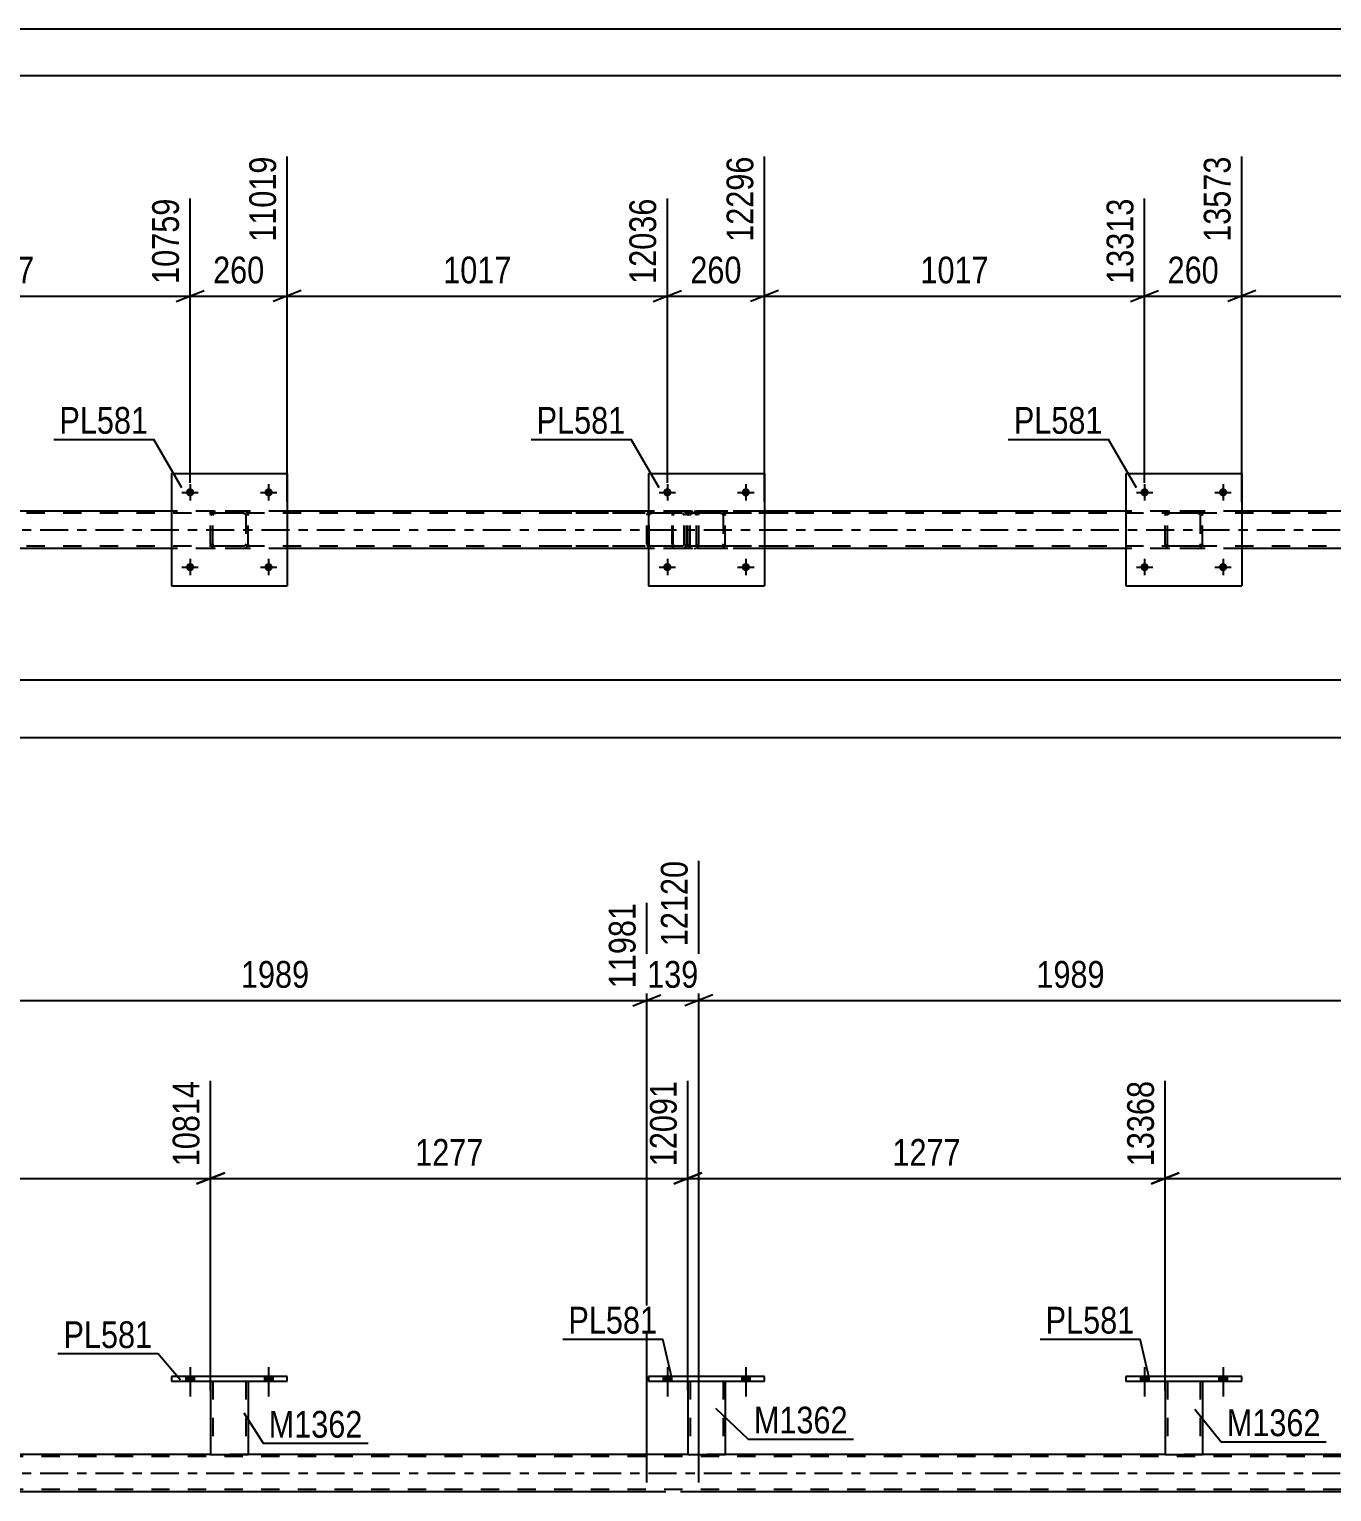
# Model space of a CAD drawing. Header units: millimetres. Extents: x 0 to 841, y 0 to 594.
# Drawn here: x 486.1 to 625.5, y 437.5 to 594 of the extents above; entities that cross this region are included whole.
import ezdxf

# ---------------------------------------------------------------- set-up
doc = ezdxf.new("R2010")
doc.units = ezdxf.units.MM
doc.linetypes.add('DXK_LINE_DOT2', pattern=[3.9198, 1.9599, -1.9599])
doc.linetypes.add('DXK_LINE_DOT3', pattern=[5.9187, 2.979, -0.9799, 0.9799, -0.9799])
doc.styles.add('Arial Narrow', font='ARIALN.TTF', dxfattribs={"height": 0.2})

# ---------------------------------------------------------------- blocks, each defined once
blk = doc.blocks.new('Unknown-283133975-1133')
at = {"color": 5, "linetype": 'Continuous'}
for p, q in [((841, 594), (0, 594)), ((836, 589), (5, 589))]:
    blk.add_line(p, q, dxfattribs=at)
blk = doc.blocks.new('Bolt-283133975-1537 - 1373')
at = {"linetype": 'Continuous'}
for points in [[(605.93, 544.44, -1), (605.05, 544.44, -1)], [(614.33, 544.44, -1), (613.45, 544.44, -1)]]:
    blk.add_hatch(color=1, dxfattribs=at).paths.add_polyline_path(points)
at = {"color": 1, "linetype": 'Continuous'}
for p, q in [((605.49, 545.32), (605.49, 543.56)), ((613.89, 545.32), (613.89, 543.56)), ((604.61, 544.44), (606.37, 544.44)), ((613.01, 544.44), (614.77, 544.44))]:
    blk.add_line(p, q, dxfattribs=at)
blk = doc.blocks.new('Part-283133975-1420 - 1373')
at = {"color": 7, "linetype": 'DXK_LINE_DOT2'}
for p, q in [((555.96, 542.44), (540.97, 542.44)), ((555.96, 542.2), (540.97, 542.2)), ((552.25, 542.13), (552.21, 541.96)), ((552.21, 538.92), (552.21, 541.96)), ((552.25, 542.14), (552.25, 542.13)), ((552.46, 541.96), (552.48, 542.05)), ((552.46, 538.92), (552.46, 541.96)), ((552.48, 542.05), (552.54, 542.13)), ((552.72, 542.44), (552.52, 542.4)), ((552.54, 542.13), (552.62, 542.18)), ((552.62, 542.18), (552.72, 542.2)), ((556.15, 542.4), (555.96, 542.44)), ((555.96, 542.2), (556.05, 542.18)), ((556.05, 542.18), (556.14, 542.13)), ((556.14, 542.13), (556.19, 542.05)), ((556.19, 542.05), (556.21, 541.96)), ((556.21, 538.92), (556.21, 541.96)), ((556.43, 542.13), (556.43, 542.14)), ((556.47, 541.96), (556.43, 542.13)), ((556.47, 538.92), (556.47, 541.96)), ((555.96, 538.68), (540.97, 538.68)), ((555.96, 538.44), (540.97, 538.44)), ((552.21, 538.92), (552.25, 538.73)), ((552.48, 538.82), (552.46, 538.92)), ((552.54, 538.75), (552.48, 538.82)), ((552.52, 538.47), (552.72, 538.44)), ((552.62, 538.69), (552.54, 538.75)), ((552.72, 538.68), (552.62, 538.69)), ((556.05, 538.69), (555.96, 538.68)), ((555.96, 538.44), (556.15, 538.47)), ((556.14, 538.75), (556.05, 538.69)), ((556.19, 538.82), (556.14, 538.75)), ((556.21, 538.92), (556.19, 538.82)), ((556.43, 538.73), (556.47, 538.92))]:
    blk.add_line(p, q, dxfattribs=at)
for centre, start, end in [((552.7, 541.94), 110.7583, 155.68), ((555.97, 541.94), 24.32, 69.2417), ((552.7, 538.94), 204.32, 249.2417), ((555.97, 538.94), 290.7583, 335.68)]:
    blk.add_arc(centre, 0.496, start, end, dxfattribs=at)
blk = doc.blocks.new('Part-283133975-1506 - 1373')
at = {"color": 2, "linetype": 'Continuous'}
for p, q in [((501.33, 546.44), (501.33, 534.44)), ((501.33, 546.44), (513.73, 546.44)), ((513.73, 546.44), (513.73, 534.44)), ((501.33, 534.44), (513.73, 534.44))]:
    blk.add_line(p, q, dxfattribs=at)
blk = doc.blocks.new('Part-283133975-1507 - 1373')
at = {"color": 7, "linetype": 'DXK_LINE_DOT2'}
for p, q in [((556.61, 541.96), (556.65, 542.14)), ((556.65, 542.14), (556.61, 541.96)), ((556.61, 538.92), (556.61, 541.96)), ((556.85, 541.96), (556.87, 542.05)), ((556.85, 538.92), (556.85, 541.96)), ((556.87, 542.05), (556.92, 542.12)), ((556.91, 542.4), (557.09, 542.44)), ((557.09, 542.44), (556.91, 542.4)), ((556.92, 542.12), (557, 542.18)), ((557, 542.18), (557.09, 542.2)), ((560.13, 542.44), (557.09, 542.44)), ((560.13, 542.2), (557.09, 542.2)), ((560.13, 542.44), (560.32, 542.4)), ((560.32, 542.4), (560.13, 542.44)), ((560.13, 542.2), (560.22, 542.18)), ((560.22, 542.18), (560.3, 542.12)), ((560.3, 542.12), (560.35, 542.05)), ((560.35, 542.05), (560.37, 541.96)), ((560.37, 541.96), (560.37, 538.92)), ((560.58, 542.14), (560.61, 541.96)), ((560.61, 541.96), (560.58, 542.14)), ((560.61, 538.92), (560.61, 541.96)), ((556.65, 538.73), (556.61, 538.92)), ((556.61, 538.92), (556.65, 538.73)), ((556.87, 538.82), (556.85, 538.92)), ((556.92, 538.75), (556.87, 538.82)), ((557.09, 538.44), (556.91, 538.47)), ((556.91, 538.47), (557.09, 538.44)), ((557, 538.69), (556.92, 538.75)), ((557.09, 538.68), (557, 538.69)), ((560.13, 538.68), (557.09, 538.68)), ((560.13, 538.44), (557.09, 538.44)), ((560.22, 538.69), (560.13, 538.68)), ((560.32, 538.47), (560.13, 538.44)), ((560.13, 538.44), (560.32, 538.47)), ((560.3, 538.75), (560.22, 538.69)), ((560.35, 538.82), (560.3, 538.75)), ((560.37, 538.92), (560.35, 538.82)), ((560.61, 538.92), (560.58, 538.73)), ((560.58, 538.73), (560.61, 538.92))]:
    blk.add_line(p, q, dxfattribs=at)
at = {"color": 7, "linetype": 'DXK_LINE_DOT3'}
blk.add_line((558.61, 540.44), (558.61, 540.44), dxfattribs=at)
at = {"color": 7, "linetype": 'DXK_LINE_DOT2'}
for centre, start, end in [((557.09, 541.96), 112.5, 157.5), ((557.09, 541.96), 112.5, 157.5), ((560.13, 541.96), 22.5, 67.5), ((560.13, 541.96), 22.5, 67.5), ((557.09, 538.92), 202.5, 247.5), ((557.09, 538.92), 202.5, 247.5), ((560.13, 538.92), 292.5, 337.5), ((560.13, 538.92), 292.5, 337.5)]:
    blk.add_arc(centre, 0.48, start, end, dxfattribs=at)
blk = doc.blocks.new('Part-283133975-1518 - 1373')
at = {"color": 2, "linetype": 'Continuous'}
for p, q in [((603.49, 546.44), (603.49, 534.44)), ((603.49, 546.44), (615.89, 546.44)), ((615.89, 546.44), (615.89, 534.44)), ((603.49, 534.44), (615.89, 534.44))]:
    blk.add_line(p, q, dxfattribs=at)
blk = doc.blocks.new('Part-283133975-1591 - 1373')
at = {"color": 7, "linetype": 'DXK_LINE_DOT2'}
for p, q in [((734.73, 542.2), (72.99, 542.2)), ((513.73, 542.44), (501.33, 542.44)), ((564.81, 542.44), (552.41, 542.44)), ((615.89, 542.44), (603.49, 542.44)), ((734.73, 538.68), (72.99, 538.68)), ((513.73, 538.44), (501.33, 538.44)), ((564.81, 538.44), (552.41, 538.44)), ((615.89, 538.44), (603.49, 538.44))]:
    blk.add_line(p, q, dxfattribs=at)
at = {"color": 2, "linetype": 'Continuous'}
for p, q in [((501.33, 542.44), (462.65, 542.44)), ((552.41, 542.44), (513.73, 542.44)), ((603.49, 542.44), (564.81, 542.44)), ((654.57, 542.44), (615.89, 542.44)), ((501.33, 538.44), (462.65, 538.44)), ((552.41, 538.44), (513.73, 538.44)), ((603.49, 538.44), (564.81, 538.44)), ((654.57, 538.44), (615.89, 538.44))]:
    blk.add_line(p, q, dxfattribs=at)
at = {"color": 7, "linetype": 'DXK_LINE_DOT3'}
blk.add_line((72.99, 540.44), (734.73, 540.44), dxfattribs=at)
blk = doc.blocks.new('Bolt-283133975-1541 - 1373')
at = {"linetype": 'Continuous'}
for points in [[(503.77, 544.44, -1), (502.89, 544.44, -1)], [(512.17, 544.44, -1), (511.29, 544.44, -1)]]:
    blk.add_hatch(color=1, dxfattribs=at).paths.add_polyline_path(points)
at = {"color": 1, "linetype": 'Continuous'}
for p, q in [((503.33, 545.32), (503.33, 543.56)), ((511.73, 545.32), (511.73, 543.56)), ((502.45, 544.44), (504.21, 544.44)), ((510.85, 544.44), (512.61, 544.44))]:
    blk.add_line(p, q, dxfattribs=at)
blk = doc.blocks.new('Part-283133975-1501 - 1373')
at = {"color": 7, "linetype": 'DXK_LINE_DOT2'}
for p, q in [((505.53, 541.96), (505.57, 542.14)), ((505.57, 542.14), (505.53, 541.96)), ((505.53, 538.92), (505.53, 541.96)), ((505.77, 541.96), (505.79, 542.05)), ((505.77, 538.92), (505.77, 541.96)), ((505.79, 542.05), (505.84, 542.13)), ((505.83, 542.4), (506.01, 542.44)), ((506.01, 542.44), (505.83, 542.4)), ((505.84, 542.13), (505.92, 542.18)), ((505.92, 542.18), (506.01, 542.2)), ((509.05, 542.44), (506.01, 542.44)), ((509.05, 542.2), (506.01, 542.2)), ((509.05, 542.44), (509.24, 542.4)), ((509.24, 542.4), (509.05, 542.44)), ((509.05, 542.2), (509.14, 542.18)), ((509.14, 542.18), (509.22, 542.13)), ((509.22, 542.13), (509.27, 542.05)), ((509.27, 542.05), (509.29, 541.96)), ((509.29, 541.96), (509.29, 538.92)), ((509.5, 542.14), (509.53, 541.96)), ((509.53, 541.96), (509.5, 542.14)), ((509.53, 538.92), (509.53, 541.96)), ((505.57, 538.73), (505.53, 538.92)), ((505.53, 538.92), (505.57, 538.73)), ((505.79, 538.82), (505.77, 538.92)), ((505.84, 538.75), (505.79, 538.82)), ((506.01, 538.44), (505.83, 538.47)), ((505.83, 538.47), (506.01, 538.44)), ((505.92, 538.69), (505.84, 538.75)), ((506.01, 538.68), (505.92, 538.69)), ((509.05, 538.68), (506.01, 538.68)), ((509.05, 538.44), (506.01, 538.44)), ((509.14, 538.69), (509.05, 538.68)), ((509.24, 538.47), (509.05, 538.44)), ((509.05, 538.44), (509.24, 538.47)), ((509.22, 538.75), (509.14, 538.69)), ((509.27, 538.82), (509.22, 538.75)), ((509.29, 538.92), (509.27, 538.82)), ((509.53, 538.92), (509.5, 538.73)), ((509.5, 538.73), (509.53, 538.92))]:
    blk.add_line(p, q, dxfattribs=at)
at = {"color": 7, "linetype": 'DXK_LINE_DOT3'}
blk.add_line((507.53, 540.44), (507.53, 540.44), dxfattribs=at)
at = {"color": 7, "linetype": 'DXK_LINE_DOT2'}
for centre, start, end in [((506.01, 541.96), 112.5, 157.5), ((506.01, 541.96), 112.5, 157.5), ((509.05, 541.96), 22.5, 67.5), ((509.05, 541.96), 22.5, 67.5), ((506.01, 538.92), 202.5, 247.5), ((506.01, 538.92), 202.5, 247.5), ((509.05, 538.92), 292.5, 337.5), ((509.05, 538.92), 292.5, 337.5)]:
    blk.add_arc(centre, 0.48, start, end, dxfattribs=at)
blk = doc.blocks.new('Part-283133975-1512 - 1373')
at = {"color": 2, "linetype": 'Continuous'}
for p, q in [((552.41, 546.44), (552.41, 534.44)), ((552.41, 546.44), (564.81, 546.44)), ((564.81, 546.44), (564.81, 534.44)), ((552.41, 534.44), (564.81, 534.44))]:
    blk.add_line(p, q, dxfattribs=at)
blk = doc.blocks.new('Part-283133975-1513 - 1373')
at = {"color": 7, "linetype": 'DXK_LINE_DOT2'}
for p, q in [((607.69, 541.96), (607.73, 542.14)), ((607.73, 542.14), (607.69, 541.96)), ((607.69, 538.92), (607.69, 541.96)), ((607.93, 541.96), (607.95, 542.05)), ((607.93, 538.92), (607.93, 541.96)), ((607.95, 542.05), (608, 542.12)), ((607.99, 542.4), (608.17, 542.44)), ((608.17, 542.44), (607.99, 542.4)), ((608, 542.12), (608.08, 542.18)), ((608.08, 542.18), (608.17, 542.2)), ((611.21, 542.44), (608.17, 542.44)), ((611.21, 542.2), (608.17, 542.2)), ((611.21, 542.44), (611.4, 542.4)), ((611.4, 542.4), (611.21, 542.44)), ((611.21, 542.2), (611.3, 542.18)), ((611.3, 542.18), (611.38, 542.12)), ((611.38, 542.12), (611.43, 542.05)), ((611.43, 542.05), (611.45, 541.96)), ((611.45, 541.96), (611.45, 538.92)), ((611.66, 542.14), (611.69, 541.96)), ((611.69, 541.96), (611.66, 542.14)), ((611.69, 538.92), (611.69, 541.96)), ((607.73, 538.73), (607.69, 538.92)), ((607.69, 538.92), (607.73, 538.73)), ((607.95, 538.82), (607.93, 538.92)), ((608, 538.75), (607.95, 538.82)), ((608.17, 538.44), (607.99, 538.47)), ((607.99, 538.47), (608.17, 538.44)), ((608.08, 538.69), (608, 538.75)), ((608.17, 538.68), (608.08, 538.69)), ((611.21, 538.68), (608.17, 538.68)), ((611.21, 538.44), (608.17, 538.44)), ((611.3, 538.69), (611.21, 538.68)), ((611.4, 538.47), (611.21, 538.44)), ((611.21, 538.44), (611.4, 538.47)), ((611.38, 538.75), (611.3, 538.69)), ((611.43, 538.82), (611.38, 538.75)), ((611.45, 538.92), (611.43, 538.82)), ((611.69, 538.92), (611.66, 538.73)), ((611.66, 538.73), (611.69, 538.92))]:
    blk.add_line(p, q, dxfattribs=at)
at = {"color": 7, "linetype": 'DXK_LINE_DOT3'}
blk.add_line((609.69, 540.44), (609.69, 540.44), dxfattribs=at)
at = {"color": 7, "linetype": 'DXK_LINE_DOT2'}
for centre, start, end in [((608.17, 541.96), 112.5, 157.5), ((608.17, 541.96), 112.5, 157.5), ((611.21, 541.96), 22.5, 67.5), ((611.21, 541.96), 22.5, 67.5), ((608.17, 538.92), 202.5, 247.5), ((608.17, 538.92), 202.5, 247.5), ((611.21, 538.92), 292.5, 337.5), ((611.21, 538.92), 292.5, 337.5)]:
    blk.add_arc(centre, 0.48, start, end, dxfattribs=at)
blk = doc.blocks.new('Bolt-283133975-1538 - 1373')
at = {"linetype": 'Continuous'}
for points in [[(605.93, 536.44, -1), (605.05, 536.44, -1)], [(614.33, 536.44, -1), (613.45, 536.44, -1)]]:
    blk.add_hatch(color=1, dxfattribs=at).paths.add_polyline_path(points)
at = {"color": 1, "linetype": 'Continuous'}
for p, q in [((605.49, 537.32), (605.49, 535.56)), ((613.89, 537.32), (613.89, 535.56)), ((604.61, 536.44), (606.37, 536.44)), ((613.01, 536.44), (614.77, 536.44))]:
    blk.add_line(p, q, dxfattribs=at)
blk = doc.blocks.new('Bolt-283133975-1539 - 1373')
at = {"linetype": 'Continuous'}
for points in [[(554.85, 544.44, -1), (553.97, 544.44, -1)], [(563.25, 544.44, -1), (562.37, 544.44, -1)]]:
    blk.add_hatch(color=1, dxfattribs=at).paths.add_polyline_path(points)
at = {"color": 1, "linetype": 'Continuous'}
for p, q in [((554.41, 545.32), (554.41, 543.56)), ((562.81, 545.32), (562.81, 543.56)), ((553.53, 544.44), (555.29, 544.44)), ((561.93, 544.44), (563.69, 544.44))]:
    blk.add_line(p, q, dxfattribs=at)
blk = doc.blocks.new('Bolt-283133975-1540 - 1373')
at = {"linetype": 'Continuous'}
for points in [[(554.85, 536.44, -1), (553.97, 536.44, -1)], [(563.25, 536.44, -1), (562.37, 536.44, -1)]]:
    blk.add_hatch(color=1, dxfattribs=at).paths.add_polyline_path(points)
at = {"color": 1, "linetype": 'Continuous'}
for p, q in [((554.41, 537.32), (554.41, 535.56)), ((562.81, 537.32), (562.81, 535.56)), ((553.53, 536.44), (555.29, 536.44)), ((561.93, 536.44), (563.69, 536.44))]:
    blk.add_line(p, q, dxfattribs=at)
blk = doc.blocks.new('Bolt-283133975-1542 - 1373')
at = {"linetype": 'Continuous'}
for points in [[(503.77, 536.44, -1), (502.89, 536.44, -1)], [(512.17, 536.44, -1), (511.29, 536.44, -1)]]:
    blk.add_hatch(color=1, dxfattribs=at).paths.add_polyline_path(points)
at = {"color": 1, "linetype": 'Continuous'}
for p, q in [((503.33, 537.32), (503.33, 535.56)), ((511.73, 537.32), (511.73, 535.56)), ((502.45, 536.44), (504.21, 536.44)), ((510.85, 536.44), (512.61, 536.44))]:
    blk.add_line(p, q, dxfattribs=at)
blk = doc.blocks.new('Part-283133975-1661 - 1373')
at = {"color": 7, "linetype": 'DXK_LINE_DOT2'}
for p, q in [((554.94, 542.14), (554.92, 541.96)), ((554.92, 538.92), (554.92, 541.96)), ((555, 542.3), (554.94, 542.14)), ((555.09, 542.4), (555, 542.3)), ((555.05, 541.96), (555.06, 542.05)), ((555.05, 538.92), (555.05, 541.96)), ((555.06, 542.05), (555.09, 542.13)), ((555.19, 542.44), (555.09, 542.4)), ((555.09, 542.13), (555.14, 542.18)), ((555.14, 542.18), (555.19, 542.2)), ((567.35, 542.44), (555.19, 542.44)), ((567.35, 542.2), (555.19, 542.2)), ((556.47, 542.44), (556.47, 542.2)), ((557.47, 542.4), (557.28, 542.44)), ((557.28, 542.2), (557.38, 542.18)), ((557.38, 542.18), (557.46, 542.13)), ((557.46, 542.13), (557.51, 542.05)), ((557.51, 542.05), (557.53, 541.96)), ((557.53, 538.92), (557.53, 541.96)), ((557.75, 542.13), (557.75, 542.14)), ((557.78, 541.96), (557.75, 542.13)), ((557.78, 538.92), (557.78, 541.96)), ((554.92, 538.92), (554.94, 538.73)), ((554.94, 538.73), (555, 538.58)), ((555, 538.58), (555.09, 538.47)), ((555.06, 538.82), (555.05, 538.92)), ((555.09, 538.75), (555.06, 538.82)), ((555.14, 538.69), (555.09, 538.75)), ((555.09, 538.47), (555.19, 538.44)), ((555.19, 538.68), (555.14, 538.69)), ((567.35, 538.68), (555.19, 538.68)), ((567.35, 538.44), (555.19, 538.44)), ((556.47, 538.44), (556.47, 538.68)), ((557.38, 538.69), (557.28, 538.68)), ((557.28, 538.44), (557.47, 538.47)), ((557.46, 538.75), (557.38, 538.69)), ((557.51, 538.82), (557.46, 538.75)), ((557.53, 538.92), (557.51, 538.82)), ((557.75, 538.73), (557.78, 538.92))]:
    blk.add_line(p, q, dxfattribs=at)
for centre, start, end in [((557.3, 541.94), 23.8494, 68.8059), ((557.3, 538.93), 291.1941, 336.1506)]:
    blk.add_arc(centre, 0.492, start, end, dxfattribs=at)
blk = doc.blocks.new('Bolt-283133975-2362 - 2347')
at = {"linetype": 'Continuous'}
for points in [[(605.05, 449.32), (605.93, 449.32), (605.93, 449.8), (605.05, 449.8)], [(613.45, 449.32), (614.33, 449.32), (614.33, 449.8), (613.45, 449.8)]]:
    blk.add_hatch(color=1, dxfattribs=at).paths.add_polyline_path(points)
at = {"color": 1, "linetype": 'Continuous'}
for p, q in [((605.49, 450.8), (605.49, 447.68)), ((613.89, 450.8), (613.89, 447.68)), ((605.05, 449.8), (605.05, 449.32)), ((605.93, 449.8), (605.93, 449.32)), ((613.45, 449.8), (613.45, 449.32)), ((614.33, 449.8), (614.33, 449.32))]:
    blk.add_line(p, q, dxfattribs=at)
blk = doc.blocks.new('Bolt-283133975-2369 - 2347')
at = {"linetype": 'Continuous'}
for points in [[(502.89, 449.32), (503.77, 449.32), (503.77, 449.8), (502.89, 449.8)], [(511.29, 449.32), (512.17, 449.32), (512.17, 449.8), (511.29, 449.8)]]:
    blk.add_hatch(color=1, dxfattribs=at).paths.add_polyline_path(points)
at = {"color": 1, "linetype": 'Continuous'}
for p, q in [((503.33, 450.8), (503.33, 447.68)), ((511.73, 450.8), (511.73, 447.68)), ((502.89, 449.8), (502.89, 449.32)), ((503.77, 449.8), (503.77, 449.32)), ((511.29, 449.8), (511.29, 449.32)), ((512.17, 449.8), (512.17, 449.32))]:
    blk.add_line(p, q, dxfattribs=at)
blk = doc.blocks.new('Bolt-283133975-2370 - 2347')
at = {"linetype": 'Continuous'}
for points in [[(502.89, 449.32), (503.77, 449.32), (503.77, 449.8), (502.89, 449.8)], [(511.29, 449.32), (512.17, 449.32), (512.17, 449.8), (511.29, 449.8)]]:
    blk.add_hatch(color=1, dxfattribs=at).paths.add_polyline_path(points)
at = {"color": 1, "linetype": 'Continuous'}
for p, q in [((503.33, 450.8), (503.33, 447.68)), ((511.73, 450.8), (511.73, 447.68)), ((502.89, 449.8), (502.89, 449.32)), ((503.77, 449.8), (503.77, 449.32)), ((511.29, 449.8), (511.29, 449.32)), ((512.17, 449.8), (512.17, 449.32))]:
    blk.add_line(p, q, dxfattribs=at)
blk = doc.blocks.new('Bolt-283133975-2371 - 2347')
at = {"linetype": 'Continuous'}
for points in [[(553.97, 449.32), (554.85, 449.32), (554.85, 449.8), (553.97, 449.8)], [(562.37, 449.32), (563.25, 449.32), (563.25, 449.8), (562.37, 449.8)]]:
    blk.add_hatch(color=1, dxfattribs=at).paths.add_polyline_path(points)
at = {"color": 1, "linetype": 'Continuous'}
for p, q in [((554.41, 450.8), (554.41, 447.68)), ((562.81, 450.8), (562.81, 447.68)), ((553.97, 449.8), (553.97, 449.32)), ((554.85, 449.8), (554.85, 449.32)), ((562.37, 449.8), (562.37, 449.32)), ((563.25, 449.8), (563.25, 449.32))]:
    blk.add_line(p, q, dxfattribs=at)
blk = doc.blocks.new('Bolt-283133975-2372 - 2347')
at = {"linetype": 'Continuous'}
for points in [[(553.97, 449.32), (554.85, 449.32), (554.85, 449.8), (553.97, 449.8)], [(562.37, 449.32), (563.25, 449.32), (563.25, 449.8), (562.37, 449.8)]]:
    blk.add_hatch(color=1, dxfattribs=at).paths.add_polyline_path(points)
at = {"color": 1, "linetype": 'Continuous'}
for p, q in [((554.41, 450.8), (554.41, 447.68)), ((562.81, 450.8), (562.81, 447.68)), ((553.97, 449.8), (553.97, 449.32)), ((554.85, 449.8), (554.85, 449.32)), ((562.37, 449.8), (562.37, 449.32)), ((563.25, 449.8), (563.25, 449.32))]:
    blk.add_line(p, q, dxfattribs=at)
blk = doc.blocks.new('Bolt-283133975-2373 - 2347')
at = {"linetype": 'Continuous'}
for points in [[(605.05, 449.32), (605.93, 449.32), (605.93, 449.8), (605.05, 449.8)], [(613.45, 449.32), (614.33, 449.32), (614.33, 449.8), (613.45, 449.8)]]:
    blk.add_hatch(color=1, dxfattribs=at).paths.add_polyline_path(points)
at = {"color": 1, "linetype": 'Continuous'}
for p, q in [((605.49, 450.8), (605.49, 447.68)), ((613.89, 450.8), (613.89, 447.68)), ((605.05, 449.8), (605.05, 449.32)), ((605.93, 449.8), (605.93, 449.32)), ((613.45, 449.8), (613.45, 449.32)), ((614.33, 449.8), (614.33, 449.32))]:
    blk.add_line(p, q, dxfattribs=at)
blk = doc.blocks.new('Part-283133975-2388 - 2347')
at = {"color": 2, "linetype": 'Continuous'}
for p, q in [((607.69, 449.32), (607.69, 441.48)), ((611.69, 449.32), (611.69, 441.48)), ((607.69, 441.48), (611.69, 441.48))]:
    blk.add_line(p, q, dxfattribs=at)
at = {"color": 7, "linetype": 'DXK_LINE_DOT2'}
for p, q in [((607.69, 449.32), (611.69, 449.32)), ((607.69, 449.32), (607.69, 449.32)), ((607.69, 449.32), (607.69, 449.32)), ((607.93, 449.32), (607.93, 441.48)), ((611.45, 449.32), (611.45, 441.48)), ((611.69, 449.32), (611.69, 449.32)), ((611.69, 449.32), (611.69, 449.32)), ((611.4, 441.48), (611.43, 441.48)), ((611.4, 441.48), (611.43, 441.48)), ((611.43, 441.48), (611.45, 441.48)), ((611.43, 441.48), (611.45, 441.48))]:
    blk.add_line(p, q, dxfattribs=at)
blk = doc.blocks.new('Part-283133975-2393 - 2347')
at = {"color": 2, "linetype": 'Continuous'}
for p, q in [((603.49, 449.8), (603.49, 449.32)), ((615.89, 449.8), (603.49, 449.8)), ((603.49, 449.32), (615.89, 449.32)), ((615.89, 449.32), (615.89, 449.8))]:
    blk.add_line(p, q, dxfattribs=at)
blk = doc.blocks.new('Part-283133975-2466 - 2347')
at = {"color": 2, "linetype": 'Continuous'}
for p, q in [((505.53, 449.32), (505.53, 441.48)), ((509.53, 449.32), (509.53, 441.48)), ((505.53, 441.48), (509.53, 441.48))]:
    blk.add_line(p, q, dxfattribs=at)
at = {"color": 7, "linetype": 'DXK_LINE_DOT2'}
for p, q in [((505.53, 449.32), (509.53, 449.32)), ((505.53, 449.32), (505.53, 449.32)), ((505.53, 449.32), (505.53, 449.32)), ((505.77, 449.32), (505.77, 441.48)), ((509.29, 449.32), (509.29, 441.48)), ((509.53, 449.32), (509.53, 449.32)), ((509.53, 449.32), (509.53, 449.32)), ((509.24, 441.48), (509.27, 441.48)), ((509.24, 441.48), (509.27, 441.48)), ((509.27, 441.48), (509.29, 441.48)), ((509.27, 441.48), (509.29, 441.48))]:
    blk.add_line(p, q, dxfattribs=at)
blk = doc.blocks.new('Part-283133975-2471 - 2347')
at = {"color": 2, "linetype": 'Continuous'}
for p, q in [((501.33, 449.8), (501.33, 449.32)), ((513.73, 449.8), (501.33, 449.8)), ((501.33, 449.32), (513.73, 449.32)), ((513.73, 449.32), (513.73, 449.8))]:
    blk.add_line(p, q, dxfattribs=at)
blk = doc.blocks.new('Part-283133975-2476 - 2347')
at = {"color": 2, "linetype": 'Continuous'}
for p, q in [((556.61, 449.32), (556.61, 441.48)), ((560.61, 449.32), (560.61, 441.48)), ((556.61, 441.48), (560.61, 441.48))]:
    blk.add_line(p, q, dxfattribs=at)
at = {"color": 7, "linetype": 'DXK_LINE_DOT2'}
for p, q in [((556.61, 449.32), (560.61, 449.32)), ((556.61, 449.32), (556.61, 449.32)), ((556.61, 449.32), (556.61, 449.32)), ((556.85, 449.32), (556.85, 441.48)), ((560.37, 449.32), (560.37, 441.48)), ((560.61, 449.32), (560.61, 449.32)), ((560.61, 449.32), (560.61, 449.32)), ((560.32, 441.48), (560.35, 441.48)), ((560.32, 441.48), (560.35, 441.48)), ((560.35, 441.48), (560.37, 441.48)), ((560.35, 441.48), (560.37, 441.48))]:
    blk.add_line(p, q, dxfattribs=at)
blk = doc.blocks.new('Part-283133975-2481 - 2347')
at = {"color": 2, "linetype": 'Continuous'}
for p, q in [((552.41, 449.8), (552.41, 449.32)), ((564.81, 449.8), (552.41, 449.8)), ((552.41, 449.32), (564.81, 449.32)), ((564.81, 449.32), (564.81, 449.8))]:
    blk.add_line(p, q, dxfattribs=at)
blk = doc.blocks.new('Part-283133975-2634 - 2347')
at = {"color": 2, "linetype": 'Continuous'}
for p, q in [((505.53, 441.48), (458.45, 441.48)), ((556.61, 441.48), (509.53, 441.48)), ((607.69, 441.48), (560.61, 441.48)), ((658.77, 441.48), (611.69, 441.48)), ((552.21, 437.48), (472.65, 437.48)), ((637.34, 437.48), (557.78, 437.48))]:
    blk.add_line(p, q, dxfattribs=at)
at = {"color": 7, "linetype": 'DXK_LINE_DOT2'}
for p, q in [((509.53, 441.48), (505.53, 441.48)), ((560.61, 441.48), (556.61, 441.48)), ((611.69, 441.48), (607.69, 441.48)), ((736.33, 441.24), (72.99, 441.24)), ((736.33, 437.72), (72.99, 437.72)), ((726.73, 437.48), (211.67, 437.48)), ((557.78, 437.48), (552.21, 437.48))]:
    blk.add_line(p, q, dxfattribs=at)
at = {"color": 7, "linetype": 'DXK_LINE_DOT3'}
blk.add_line((72.99, 439.48), (736.33, 439.48), dxfattribs=at)
blk = doc.blocks.new('StraightDimension-283133975-1950 - 1373')
at = {"color": 7, "linetype": 'Continuous'}
for p, q in [((615.89, 543.44), (615.89, 580.39)), ((656.57, 545.44), (656.57, 575.89)), ((617.39, 566.05), (614.39, 564.85)), ((615.89, 565.45), (656.57, 565.45)), ((655.07, 564.85), (658.07, 566.05))]:
    blk.add_line(p, q, dxfattribs=at)
at = {"color": 0, "linetype": 'Continuous'}
blk.add_wipeout([(655.97, 576.49), (651.77, 576.49), (651.77, 566.15), (655.97, 566.15)], dxfattribs=at)
at = {"color": 0}
blk.add_wipeout([(640.49, 566.2), (640.49, 570.4), (631.98, 570.4), (631.98, 566.2)], dxfattribs=at)
at = {"color": 3, "linetype": 'Continuous', "style": 'Arial Narrow'}
blk.add_text('14590', height=2.863, rotation=90.0002, dxfattribs=at).set_placement((655.37, 566.75))
at = {"color": 3, "style": 'Arial Narrow'}
blk.add_text('1017', height=2.863, dxfattribs=at).set_placement((632.58, 566.8))
blk = doc.blocks.new('StraightDimension-283133975-1968 - 1373')
at = {"color": 7, "linetype": 'Continuous'}
for p, q in [((615.89, 543.44), (615.89, 580.39)), ((605.49, 545.44), (605.49, 575.89)), ((603.99, 564.85), (606.99, 566.05)), ((605.49, 565.45), (615.89, 565.45)), ((617.39, 566.05), (614.39, 564.85))]:
    blk.add_line(p, q, dxfattribs=at)
at = {"color": 0}
blk.add_wipeout([(614.03, 566.2), (614.03, 570.4), (607.35, 570.4), (607.35, 566.2)], dxfattribs=at)
at = {"color": 3, "style": 'Arial Narrow'}
blk.add_text('260', height=2.863, dxfattribs=at).set_placement((607.95, 566.8))
at = {"color": 0, "linetype": 'Continuous'}
blk.add_wipeout([(615.29, 580.99), (611.09, 580.99), (611.09, 570.65), (615.29, 570.65)], dxfattribs=at)
at = {"color": 3, "linetype": 'Continuous', "style": 'Arial Narrow'}
blk.add_text('13573', height=2.863, rotation=90.0002, dxfattribs=at).set_placement((614.69, 571.25))
blk = doc.blocks.new('StraightDimension-283133975-1986 - 1373')
at = {"color": 7, "linetype": 'Continuous'}
for p, q in [((564.81, 543.44), (564.81, 580.39)), ((605.49, 545.44), (605.49, 575.89)), ((566.31, 566.05), (563.31, 564.85)), ((564.81, 565.45), (605.49, 565.45)), ((603.99, 564.85), (606.99, 566.05))]:
    blk.add_line(p, q, dxfattribs=at)
at = {"color": 0, "linetype": 'Continuous'}
blk.add_wipeout([(604.89, 576.49), (600.69, 576.49), (600.69, 566.15), (604.89, 566.15)], dxfattribs=at)
at = {"color": 0}
blk.add_wipeout([(589.41, 566.2), (589.41, 570.4), (580.9, 570.4), (580.9, 566.2)], dxfattribs=at)
at = {"color": 3, "linetype": 'Continuous', "style": 'Arial Narrow'}
blk.add_text('13313', height=2.863, rotation=90.0002, dxfattribs=at).set_placement((604.29, 566.75))
at = {"color": 3, "style": 'Arial Narrow'}
blk.add_text('1017', height=2.863, dxfattribs=at).set_placement((581.5, 566.8))
blk = doc.blocks.new('StraightDimension-283133975-2004 - 1373')
at = {"color": 7, "linetype": 'Continuous'}
for p, q in [((564.81, 543.44), (564.81, 580.39)), ((554.41, 545.44), (554.41, 575.89)), ((552.91, 564.85), (555.91, 566.05)), ((554.41, 565.45), (564.81, 565.45)), ((566.31, 566.05), (563.31, 564.85))]:
    blk.add_line(p, q, dxfattribs=at)
at = {"color": 0}
blk.add_wipeout([(562.95, 566.2), (562.95, 570.4), (556.27, 570.4), (556.27, 566.2)], dxfattribs=at)
at = {"color": 3, "style": 'Arial Narrow'}
blk.add_text('260', height=2.863, dxfattribs=at).set_placement((556.87, 566.8))
at = {"color": 0, "linetype": 'Continuous'}
blk.add_wipeout([(564.21, 580.99), (560.01, 580.99), (560.01, 570.65), (564.21, 570.65)], dxfattribs=at)
at = {"color": 3, "linetype": 'Continuous', "style": 'Arial Narrow'}
blk.add_text('12296', height=2.863, rotation=90.0002, dxfattribs=at).set_placement((563.61, 571.25))
blk = doc.blocks.new('StraightDimension-283133975-2022 - 1373')
at = {"color": 7, "linetype": 'Continuous'}
for p, q in [((513.73, 543.44), (513.73, 580.39)), ((554.41, 545.44), (554.41, 575.89)), ((515.23, 566.05), (512.23, 564.85)), ((513.73, 565.45), (554.41, 565.45)), ((552.91, 564.85), (555.91, 566.05))]:
    blk.add_line(p, q, dxfattribs=at)
at = {"color": 0, "linetype": 'Continuous'}
blk.add_wipeout([(553.81, 576.49), (549.61, 576.49), (549.61, 566.15), (553.81, 566.15)], dxfattribs=at)
at = {"color": 0}
blk.add_wipeout([(538.33, 566.2), (538.33, 570.4), (529.82, 570.4), (529.82, 566.2)], dxfattribs=at)
at = {"color": 3, "linetype": 'Continuous', "style": 'Arial Narrow'}
blk.add_text('12036', height=2.863, rotation=90.0002, dxfattribs=at).set_placement((553.21, 566.75))
at = {"color": 3, "style": 'Arial Narrow'}
blk.add_text('1017', height=2.863, dxfattribs=at).set_placement((530.42, 566.8))
blk = doc.blocks.new('StraightDimension-283133975-2040 - 1373')
at = {"color": 7, "linetype": 'Continuous'}
for p, q in [((513.73, 543.44), (513.73, 580.39)), ((503.33, 545.44), (503.33, 575.89)), ((501.83, 564.85), (504.83, 566.05)), ((503.33, 565.45), (513.73, 565.45)), ((515.23, 566.05), (512.23, 564.85))]:
    blk.add_line(p, q, dxfattribs=at)
at = {"color": 0}
blk.add_wipeout([(511.87, 566.2), (511.87, 570.4), (505.19, 570.4), (505.19, 566.2)], dxfattribs=at)
at = {"color": 3, "style": 'Arial Narrow'}
blk.add_text('260', height=2.863, dxfattribs=at).set_placement((505.79, 566.8))
at = {"color": 0, "linetype": 'Continuous'}
blk.add_wipeout([(513.13, 580.99), (508.93, 580.99), (508.93, 570.65), (513.13, 570.65)], dxfattribs=at)
at = {"color": 3, "linetype": 'Continuous', "style": 'Arial Narrow'}
blk.add_text('11019', height=2.863, rotation=90.0002, dxfattribs=at).set_placement((512.53, 571.25))
blk = doc.blocks.new('StraightDimension-283133975-2058 - 1373')
at = {"color": 7, "linetype": 'Continuous'}
for p, q in [((462.65, 543.44), (462.65, 578.57)), ((503.33, 545.44), (503.33, 575.89)), ((464.15, 566.05), (461.15, 564.85)), ((462.65, 565.45), (503.33, 565.45)), ((501.83, 564.85), (504.83, 566.05))]:
    blk.add_line(p, q, dxfattribs=at)
at = {"color": 0, "linetype": 'Continuous'}
blk.add_wipeout([(502.73, 576.49), (498.53, 576.49), (498.53, 566.15), (502.73, 566.15)], dxfattribs=at)
at = {"color": 0}
blk.add_wipeout([(487.25, 566.2), (487.25, 570.4), (478.74, 570.4), (478.74, 566.2)], dxfattribs=at)
at = {"color": 3, "linetype": 'Continuous', "style": 'Arial Narrow'}
blk.add_text('10759', height=2.863, rotation=90.0002, dxfattribs=at).set_placement((502.13, 566.75))
at = {"color": 3, "style": 'Arial Narrow'}
blk.add_text('1017', height=2.863, dxfattribs=at).set_placement((479.34, 566.8))
blk = doc.blocks.new('StraightDimension-283133975-2293 - 1373')
at = {"color": 7, "linetype": 'Continuous'}
blk.add_line((72.35, 518.19), (772.49, 518.19), dxfattribs=at)
blk = doc.blocks.new('StraightDimension-283133975-2304 - 1373')
at = {"color": 7, "linetype": 'Continuous'}
blk.add_line((72.99, 524.36), (771.85, 524.36), dxfattribs=at)
blk = doc.blocks.new('StraightDimension-283133975-9270 - 2347')
at = {"color": 7, "linetype": 'Continuous'}
for p, q in [((556.61, 448.28), (556.61, 481.46)), ((607.69, 448.28), (607.69, 481.46)), ((558.11, 471.62), (555.11, 470.42)), ((606.19, 470.42), (609.19, 471.62)), ((556.61, 471.02), (607.69, 471.02))]:
    blk.add_line(p, q, dxfattribs=at)
at = {"color": 0, "linetype": 'Continuous'}
blk.add_wipeout([(607.09, 482.06), (602.89, 482.06), (602.89, 471.72), (607.09, 471.72)], dxfattribs=at)
at = {"color": 0}
blk.add_wipeout([(586.41, 471.77), (586.41, 475.97), (577.9, 475.97), (577.9, 471.77)], dxfattribs=at)
at = {"color": 3, "linetype": 'Continuous', "style": 'Arial Narrow'}
blk.add_text('13368', height=2.863, rotation=90.0002, dxfattribs=at).set_placement((606.49, 472.32))
at = {"color": 3, "style": 'Arial Narrow'}
blk.add_text('1277', height=2.863, dxfattribs=at).set_placement((578.5, 472.37))
blk = doc.blocks.new('StraightDimension-283133975-19250 - 2347')
at = {"color": 7, "linetype": 'Continuous'}
for p, q in [((472.65, 438.48), (472.65, 503.18)), ((552.21, 438.48), (552.21, 500.51)), ((474.15, 490.67), (471.15, 489.47)), ((472.65, 490.07), (552.21, 490.07)), ((550.71, 489.47), (553.71, 490.67))]:
    blk.add_line(p, q, dxfattribs=at)
at = {"color": 0, "linetype": 'Continuous'}
blk.add_wipeout([(551.61, 501.11), (547.41, 501.11), (547.41, 490.77), (551.61, 490.77)], dxfattribs=at)
at = {"color": 0}
blk.add_wipeout([(516.69, 490.82), (516.69, 495.02), (508.17, 495.02), (508.17, 490.82)], dxfattribs=at)
at = {"color": 3, "linetype": 'Continuous', "style": 'Arial Narrow'}
blk.add_text('11981', height=2.863, rotation=90.0002, dxfattribs=at).set_placement((551.01, 491.37))
at = {"color": 3, "style": 'Arial Narrow'}
blk.add_text('1989', height=2.863, dxfattribs=at).set_placement((508.77, 491.42))
blk = doc.blocks.new('StraightDimension-283133975-9269 - 2347')
at = {"color": 7, "linetype": 'Continuous'}
for p, q in [((607.69, 448.28), (607.69, 481.46)), ((658.77, 448.28), (658.77, 481.46)), ((609.19, 471.62), (606.19, 470.42)), ((657.27, 470.42), (660.27, 471.62)), ((607.69, 471.02), (658.77, 471.02))]:
    blk.add_line(p, q, dxfattribs=at)
at = {"color": 0, "linetype": 'Continuous'}
blk.add_wipeout([(658.17, 482.06), (653.97, 482.06), (653.97, 471.72), (658.17, 471.72)], dxfattribs=at)
at = {"color": 0}
blk.add_wipeout([(637.49, 471.77), (637.49, 475.97), (628.98, 475.97), (628.98, 471.77)], dxfattribs=at)
at = {"color": 3, "linetype": 'Continuous', "style": 'Arial Narrow'}
blk.add_text('14645', height=2.863, rotation=90.0002, dxfattribs=at).set_placement((657.57, 472.32))
at = {"color": 3, "style": 'Arial Narrow'}
blk.add_text('1277', height=2.863, dxfattribs=at).set_placement((629.58, 472.37))
blk = doc.blocks.new('StraightDimension-283133975-9271 - 2347')
at = {"color": 7, "linetype": 'Continuous'}
for p, q in [((505.53, 448.28), (505.53, 481.46)), ((556.61, 448.28), (556.61, 481.46)), ((507.03, 471.62), (504.03, 470.42)), ((555.11, 470.42), (558.11, 471.62)), ((505.53, 471.02), (556.61, 471.02))]:
    blk.add_line(p, q, dxfattribs=at)
at = {"color": 0, "linetype": 'Continuous'}
blk.add_wipeout([(556.01, 482.06), (551.81, 482.06), (551.81, 471.72), (556.01, 471.72)], dxfattribs=at)
at = {"color": 0}
blk.add_wipeout([(535.33, 471.77), (535.33, 475.97), (526.82, 475.97), (526.82, 471.77)], dxfattribs=at)
at = {"color": 3, "linetype": 'Continuous', "style": 'Arial Narrow'}
blk.add_text('12091', height=2.863, rotation=90.0002, dxfattribs=at).set_placement((555.41, 472.32))
at = {"color": 3, "style": 'Arial Narrow'}
blk.add_text('1277', height=2.863, dxfattribs=at).set_placement((527.42, 472.37))
blk = doc.blocks.new('StraightDimension-283133975-9272 - 2347')
at = {"color": 7, "linetype": 'Continuous'}
for p, q in [((505.53, 448.28), (505.53, 481.46)), ((454.45, 448.28), (454.45, 479.63)), ((455.95, 471.62), (452.95, 470.42)), ((504.03, 470.42), (507.03, 471.62)), ((454.45, 471.02), (505.53, 471.02))]:
    blk.add_line(p, q, dxfattribs=at)
at = {"color": 0, "linetype": 'Continuous'}
blk.add_wipeout([(504.93, 482.06), (500.73, 482.06), (500.73, 471.72), (504.93, 471.72)], dxfattribs=at)
at = {"color": 0}
blk.add_wipeout([(484.25, 471.77), (484.25, 475.97), (475.74, 475.97), (475.74, 471.77)], dxfattribs=at)
at = {"color": 3, "linetype": 'Continuous', "style": 'Arial Narrow'}
blk.add_text('10814', height=2.863, rotation=90.0002, dxfattribs=at).set_placement((504.33, 472.32))
at = {"color": 3, "style": 'Arial Narrow'}
blk.add_text('1277', height=2.863, dxfattribs=at).set_placement((476.34, 472.37))
blk = doc.blocks.new('StraightDimension-283133975-19248 - 2347')
at = {"color": 7, "linetype": 'Continuous'}
for p, q in [((557.78, 438.48), (557.78, 505.01)), ((637.34, 438.48), (637.34, 500.51)), ((559.28, 490.67), (556.28, 489.47)), ((557.78, 490.07), (637.34, 490.07)), ((635.84, 489.47), (638.84, 490.67))]:
    blk.add_line(p, q, dxfattribs=at)
at = {"color": 0, "linetype": 'Continuous'}
blk.add_wipeout([(636.74, 501.11), (632.54, 501.11), (632.54, 490.77), (636.74, 490.77)], dxfattribs=at)
at = {"color": 0}
blk.add_wipeout([(601.82, 490.82), (601.82, 495.02), (593.31, 495.02), (593.31, 490.82)], dxfattribs=at)
at = {"color": 3, "linetype": 'Continuous', "style": 'Arial Narrow'}
blk.add_text('14109', height=2.863, rotation=90.0002, dxfattribs=at).set_placement((636.14, 491.37))
at = {"color": 3, "style": 'Arial Narrow'}
blk.add_text('1989', height=2.863, dxfattribs=at).set_placement((593.91, 491.42))
blk = doc.blocks.new('StraightDimension-283133975-19249 - 2347')
at = {"color": 7, "linetype": 'Continuous'}
for p, q in [((557.78, 438.48), (557.78, 505.01)), ((552.21, 438.48), (552.21, 500.51)), ((550.71, 489.47), (553.71, 490.67)), ((552.21, 490.07), (557.78, 490.07)), ((559.28, 490.67), (556.28, 489.47))]:
    blk.add_line(p, q, dxfattribs=at)
at = {"color": 0}
blk.add_wipeout([(558.34, 490.82), (558.34, 495.02), (551.65, 495.02), (551.65, 490.82)], dxfattribs=at)
at = {"color": 3, "style": 'Arial Narrow'}
blk.add_text('139', height=2.863, dxfattribs=at).set_placement((552.25, 491.42))
at = {"color": 0, "linetype": 'Continuous'}
blk.add_wipeout([(557.18, 505.61), (552.98, 505.61), (552.98, 495.27), (557.18, 495.27)], dxfattribs=at)
at = {"color": 3, "linetype": 'Continuous', "style": 'Arial Narrow'}
blk.add_text('12120', height=2.863, rotation=90.0002, dxfattribs=at).set_placement((556.58, 495.87))
blk = doc.blocks.new('Mark-283133975-1502 - 1373')
at = {"color": 0}
blk.add_wipeout([(498.85, 550.71), (498.85, 553.71), (489.34, 553.71), (489.34, 550.71)], dxfattribs=at)
blk.add_wipeout([(498.85, 550.71), (498.85, 553.71), (489.34, 553.71), (489.34, 550.71)], dxfattribs=at)
at = {"color": 30, "linetype": 'Continuous'}
for p in [(488.74, 550.11), (502.45, 544.91)]:
    blk.add_line(p, (499.45, 550.11), dxfattribs=at)
at = {"color": 3, "style": 'Arial Narrow'}
blk.add_text('PL581', height=2.863, dxfattribs=at).set_placement((489.34, 550.71))
blk = doc.blocks.new('Mark-283133975-1508 - 1373')
at = {"color": 0}
blk.add_wipeout([(549.93, 550.71), (549.93, 553.71), (540.42, 553.71), (540.42, 550.71)], dxfattribs=at)
blk.add_wipeout([(549.93, 550.71), (549.93, 553.71), (540.42, 553.71), (540.42, 550.71)], dxfattribs=at)
at = {"color": 30, "linetype": 'Continuous'}
for p in [(539.82, 550.11), (553.53, 544.91)]:
    blk.add_line(p, (550.53, 550.11), dxfattribs=at)
at = {"color": 3, "style": 'Arial Narrow'}
blk.add_text('PL581', height=2.863, dxfattribs=at).set_placement((540.42, 550.71))
blk = doc.blocks.new('Mark-283133975-1514 - 1373')
at = {"color": 0}
blk.add_wipeout([(601.01, 550.71), (601.01, 553.71), (591.5, 553.71), (591.5, 550.71)], dxfattribs=at)
blk.add_wipeout([(601.01, 550.71), (601.01, 553.71), (591.5, 553.71), (591.5, 550.71)], dxfattribs=at)
at = {"color": 30, "linetype": 'Continuous'}
for p in [(590.9, 550.11), (604.61, 544.91)]:
    blk.add_line(p, (601.61, 550.11), dxfattribs=at)
at = {"color": 3, "style": 'Arial Narrow'}
blk.add_text('PL581', height=2.863, dxfattribs=at).set_placement((591.5, 550.71))
blk = doc.blocks.new('Mark-283133975-2384 - 2347')
at = {"color": 0}
blk.add_wipeout([(624.34, 443.43), (624.34, 446.43), (614.29, 446.43), (614.29, 443.43)], dxfattribs=at)
blk.add_wipeout([(624.34, 443.43), (624.34, 446.43), (614.29, 446.43), (614.29, 443.43)], dxfattribs=at)
at = {"color": 30, "linetype": 'Continuous'}
for p, q in [((610.86, 446.32), (613.69, 442.83)), ((613.69, 442.83), (624.94, 442.83))]:
    blk.add_line(p, q, dxfattribs=at)
at = {"color": 3, "style": 'Arial Narrow'}
blk.add_text('M1362', height=2.863, dxfattribs=at).set_placement((614.29, 443.43))
blk = doc.blocks.new('Mark-283133975-2389 - 2347')
at = {"color": 0}
blk.add_wipeout([(604.4, 454.41), (604.4, 457.41), (594.9, 457.41), (594.9, 454.41)], dxfattribs=at)
blk.add_wipeout([(604.4, 454.41), (604.4, 457.41), (594.9, 457.41), (594.9, 454.41)], dxfattribs=at)
at = {"color": 30, "linetype": 'Continuous'}
for p in [(594.3, 453.81), (605.98, 449.69)]:
    blk.add_line(p, (605, 453.81), dxfattribs=at)
at = {"color": 3, "style": 'Arial Narrow'}
blk.add_text('PL581', height=2.863, dxfattribs=at).set_placement((594.9, 454.41))
blk = doc.blocks.new('Mark-283133975-2462 - 2347')
at = {"color": 0}
blk.add_wipeout([(521.79, 443.27), (521.79, 446.27), (511.74, 446.27), (511.74, 443.27)], dxfattribs=at)
blk.add_wipeout([(521.79, 443.27), (521.79, 446.27), (511.74, 446.27), (511.74, 443.27)], dxfattribs=at)
at = {"color": 30, "linetype": 'Continuous'}
for p, q in [((509.08, 445.91), (511.14, 442.67)), ((511.14, 442.67), (522.39, 442.67))]:
    blk.add_line(p, q, dxfattribs=at)
at = {"color": 3, "style": 'Arial Narrow'}
blk.add_text('M1362', height=2.863, dxfattribs=at).set_placement((511.74, 443.27))
blk = doc.blocks.new('Mark-283133975-2467 - 2347')
at = {"color": 0}
blk.add_wipeout([(499.28, 452.86), (499.28, 455.86), (489.78, 455.86), (489.78, 452.86)], dxfattribs=at)
blk.add_wipeout([(499.28, 452.86), (499.28, 455.86), (489.78, 455.86), (489.78, 452.86)], dxfattribs=at)
at = {"color": 30, "linetype": 'Continuous'}
for p in [(489.18, 452.26), (502.31, 449.43)]:
    blk.add_line(p, (499.88, 452.26), dxfattribs=at)
at = {"color": 3, "style": 'Arial Narrow'}
blk.add_text('PL581', height=2.863, dxfattribs=at).set_placement((489.78, 452.86))
blk = doc.blocks.new('Mark-283133975-2472 - 2347')
at = {"color": 0}
blk.add_wipeout([(573.72, 443.72), (573.72, 446.72), (563.67, 446.72), (563.67, 443.72)], dxfattribs=at)
blk.add_wipeout([(573.72, 443.72), (573.72, 446.72), (563.67, 446.72), (563.67, 443.72)], dxfattribs=at)
at = {"color": 30, "linetype": 'Continuous'}
for p, q in [((559.57, 446.43), (563.07, 443.12)), ((563.07, 443.12), (574.32, 443.12))]:
    blk.add_line(p, q, dxfattribs=at)
at = {"color": 3, "style": 'Arial Narrow'}
blk.add_text('M1362', height=2.863, dxfattribs=at).set_placement((563.67, 443.72))
blk = doc.blocks.new('Mark-283133975-2477 - 2347')
at = {"color": 0}
blk.add_wipeout([(553.32, 454.41), (553.32, 457.41), (543.82, 457.41), (543.82, 454.41)], dxfattribs=at)
blk.add_wipeout([(553.32, 454.41), (553.32, 457.41), (543.82, 457.41), (543.82, 454.41)], dxfattribs=at)
at = {"color": 30, "linetype": 'Continuous'}
for p in [(543.22, 453.81), (554.9, 449.69)]:
    blk.add_line(p, (553.92, 453.81), dxfattribs=at)
at = {"color": 3, "style": 'Arial Narrow'}
blk.add_text('PL581', height=2.863, dxfattribs=at).set_placement((543.82, 454.41))

msp = doc.modelspace()

# ---------------------------------------------------------------- block references
for name in ['Unknown-283133975-1133', 'Part-283133975-1506 - 1373', 'Part-283133975-1512 - 1373', 'Part-283133975-1518 - 1373', 'Bolt-283133975-1541 - 1373', 'Bolt-283133975-1539 - 1373', 'Bolt-283133975-1537 - 1373', 'Part-283133975-1591 - 1373', 'Part-283133975-1501 - 1373', 'Part-283133975-1420 - 1373', 'Part-283133975-1661 - 1373', 'Part-283133975-1507 - 1373', 'Part-283133975-1513 - 1373', 'Bolt-283133975-1542 - 1373', 'Bolt-283133975-1540 - 1373', 'Bolt-283133975-1538 - 1373', 'Bolt-283133975-2369 - 2347', 'Bolt-283133975-2370 - 2347', 'Bolt-283133975-2371 - 2347', 'Bolt-283133975-2372 - 2347', 'Bolt-283133975-2362 - 2347', 'Bolt-283133975-2373 - 2347', 'Part-283133975-2471 - 2347', 'Part-283133975-2466 - 2347', 'Part-283133975-2481 - 2347', 'Part-283133975-2476 - 2347', 'Part-283133975-2393 - 2347', 'Part-283133975-2388 - 2347', 'Part-283133975-2634 - 2347']:
    msp.add_blockref(name, (0, 0))

# ---------------------------------------------------------------- next in the draw order: block references
for name in ['StraightDimension-283133975-1950 - 1373', 'StraightDimension-283133975-2293 - 1373', 'StraightDimension-283133975-19250 - 2347', 'StraightDimension-283133975-9270 - 2347']:
    msp.add_blockref(name, (0, 0))

# ---------------------------------------------------------------- next in the draw order: block references
for name in ['StraightDimension-283133975-1968 - 1373', 'StraightDimension-283133975-2304 - 1373', 'StraightDimension-283133975-9271 - 2347', 'StraightDimension-283133975-9269 - 2347', 'Mark-283133975-2462 - 2347']:
    msp.add_blockref(name, (0, 0))

# ---------------------------------------------------------------- next in the draw order: block references
for name in ['StraightDimension-283133975-1986 - 1373', 'StraightDimension-283133975-19248 - 2347', 'StraightDimension-283133975-9272 - 2347']:
    msp.add_blockref(name, (0, 0))

# ---------------------------------------------------------------- next in the draw order: block references
for name in ['StraightDimension-283133975-2004 - 1373', 'Mark-283133975-1514 - 1373', 'StraightDimension-283133975-19249 - 2347', 'Mark-283133975-2389 - 2347', 'Mark-283133975-2467 - 2347', 'Mark-283133975-2384 - 2347']:
    msp.add_blockref(name, (0, 0))

# ---------------------------------------------------------------- next in the draw order: block references
for name in ['StraightDimension-283133975-2022 - 1373', 'Mark-283133975-2477 - 2347', 'Mark-283133975-2472 - 2347']:
    msp.add_blockref(name, (0, 0))

# ---------------------------------------------------------------- next in the draw order: block references
for name in ['StraightDimension-283133975-2040 - 1373', 'Mark-283133975-1508 - 1373']:
    msp.add_blockref(name, (0, 0))

# ---------------------------------------------------------------- next in the draw order: block references
msp.add_blockref('StraightDimension-283133975-2058 - 1373', (0, 0))

# ---------------------------------------------------------------- next in the draw order: block references
msp.add_blockref('Mark-283133975-1502 - 1373', (0, 0))

doc.saveas('drawing.dxf')
